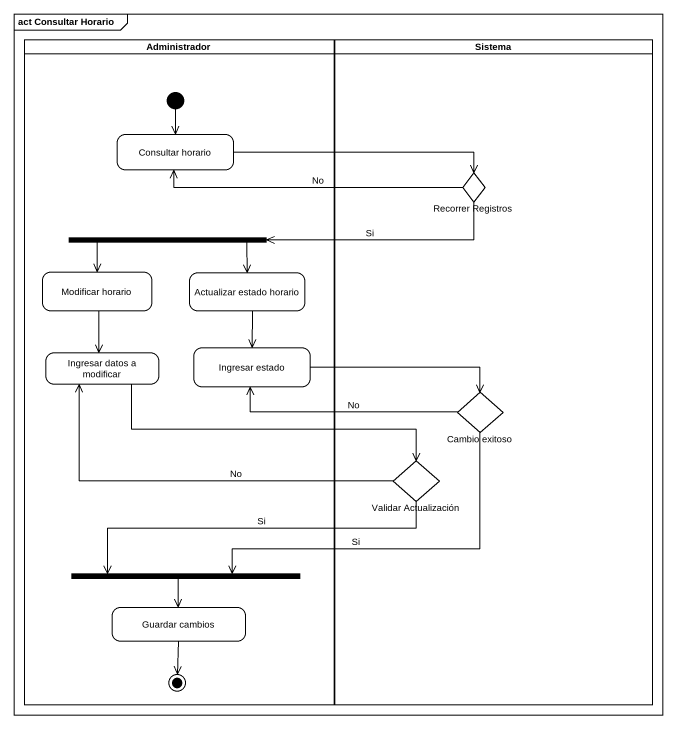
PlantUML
@startuml
mainframe act Consultar Horario
hide empty description
state Administrador <<partition>> {
  state "Consultar horario" as Consultar_horario
  state fork1 <<fork>>
  state "Modificar horario" as Modificar_horario
  state "Actualizar estado horario" as Actualizar_estado_horario
  state "Ingresar datos a modificar" as Ingresar_datos_a_modificar
  state "Ingresar estado" as Ingresar_estado
  state fork2 <<join>>
  state "Guardar cambios" as Guardar_cambios
  [*] --> Consultar_horario
  Guardar_cambios --> [*]
}
state Sistema <<partition>> {
  state "Recorrer Registros" as Recorrer_Registros <<choice>>
  state "Cambio exitoso" as Cambio_exitoso <<choice>>
  state "Validar Actualización" as Validar_Actualización <<choice>>
}
Consultar_horario -right-> Recorrer_Registros
Recorrer_Registros -left-> Consultar_horario : No
Recorrer_Registros -left-> fork1 : Si
fork1 --> Modificar_horario
fork1 --> Actualizar_estado_horario
Modificar_horario --> Ingresar_datos_a_modificar
Actualizar_estado_horario --> Ingresar_estado
Ingresar_datos_a_modificar -right-> Validar_Actualización
Ingresar_estado -right-> Cambio_exitoso
Cambio_exitoso -left-> Ingresar_estado : No
Cambio_exitoso -left-> fork2 : Si
Validar_Actualización -left-> Ingresar_datos_a_modificar : No
Validar_Actualización -left-> fork2 : Si
fork2 --> Guardar_cambios
@enduml
